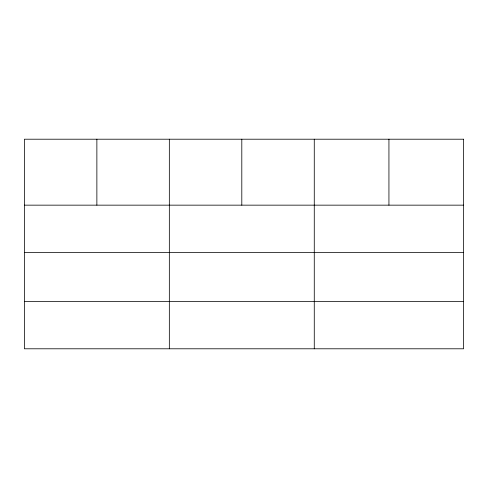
<?xml version="1.0" encoding="UTF-8"?>
<svg xmlns="http://www.w3.org/2000/svg" width="488" height="488" viewBox="0 0 488 488"><rect width="100%" height="100%" fill="white"/><g stroke="black" fill="none" stroke-linecap="round" stroke-linejoin="round"><path stroke-width="0.73" d="M24.4 205.155L463.6 205.155M24.4 252.558L463.6 252.558M24.4 301.395L463.6 301.395M388.936 139.208L388.936 205.155M314.272 139.208L314.272 348.792M241.804 139.208L241.804 205.155M169.336 139.208L169.336 348.792M96.868 139.208L96.868 205.155M463.6 139.208L24.4 139.208L24.4 348.792L463.6 348.792L463.6 139.208"/></g></svg>
